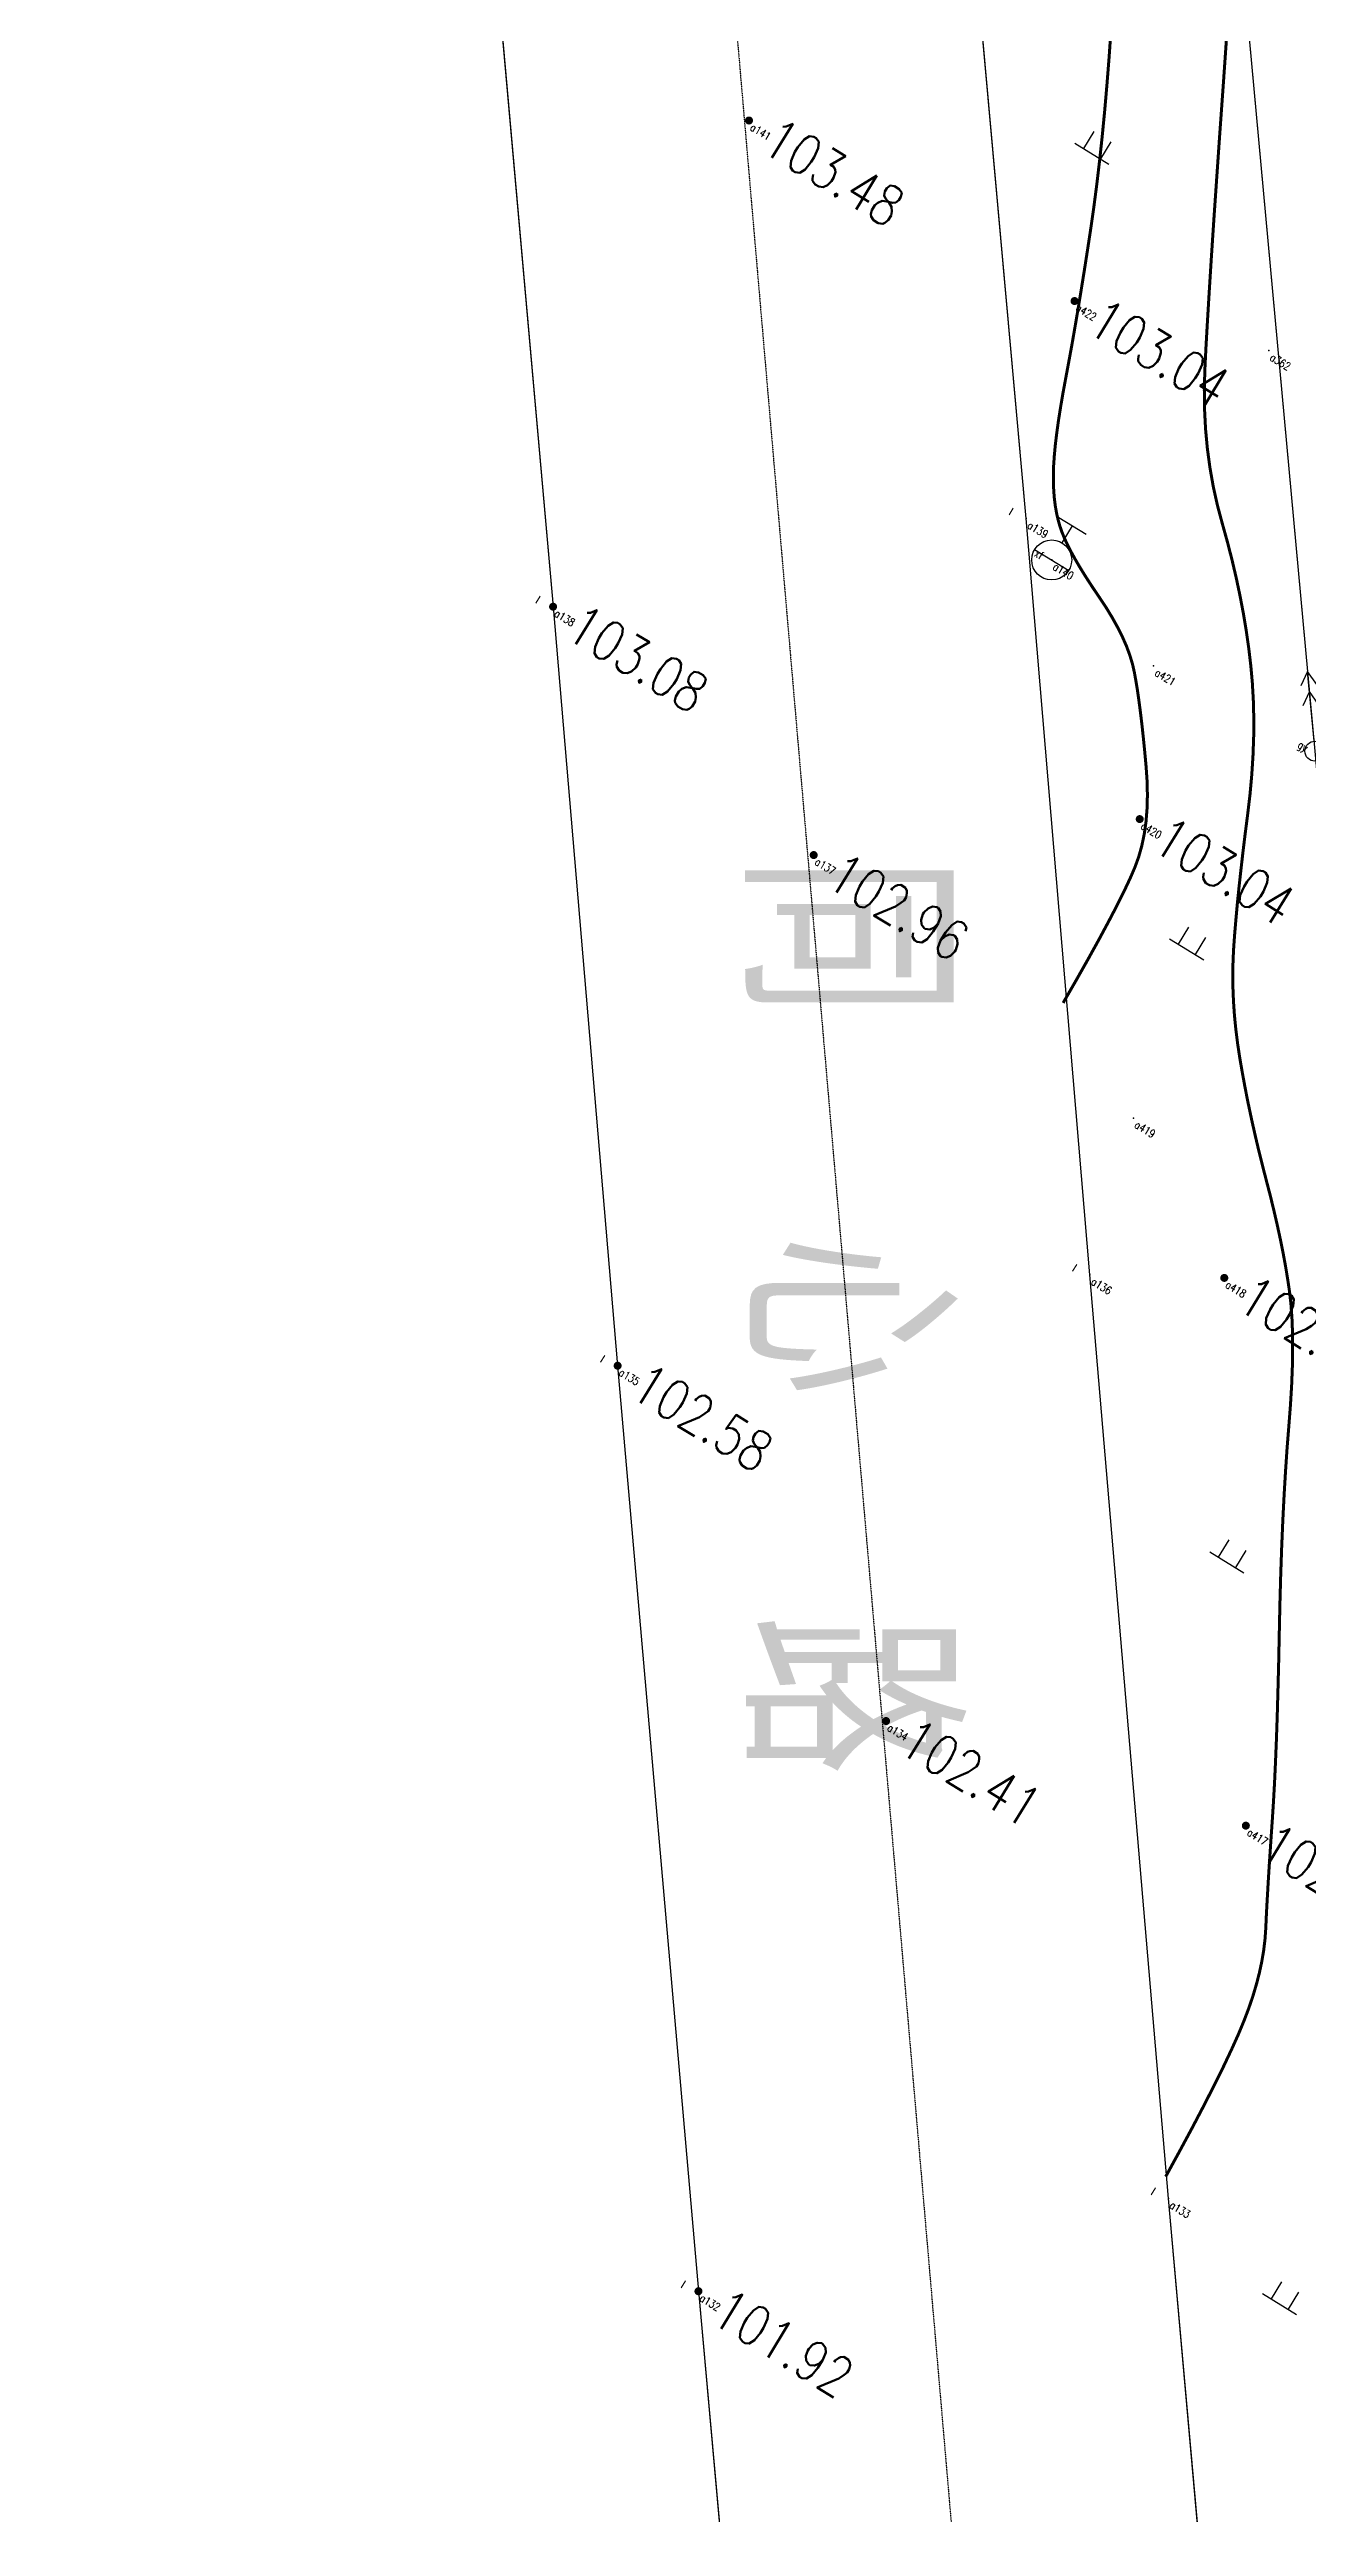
# Model space of a CAD drawing. Header units: metres. Extents: x -330863 to 383137, y -246038 to 314990.
# Drawn here: x -157489 to -126028, y -27439 to 34169 of the extents above; entities that cross this region are included whole.
import ezdxf
from ezdxf.enums import TextEntityAlignment as Align

# ---------------------------------------------------------------- set-up
doc = ezdxf.new("R2010")
doc.units = ezdxf.units.M
doc.linetypes.add('CENTER', pattern=[5.08, 3.175, -0.635, 0.635, -0.635])
for name, color, linetype in [('-总图道路', 7, 'Continuous'), ('-文字', 7, 'Continuous'), ('MAP', 251, 'Continuous')]:
    doc.layers.add(name, color=color, linetype=linetype)
doc.styles.add('_HZTXT', font='simplex.shx', dxfattribs={"width": 0.8, "bigfont": 'hztxt.shx'})
doc.styles.add('hz', font='simplex', dxfattribs={"width": 0.7, "bigfont": 'hztxt'})
doc.styles.add('等线体', font='simplex.shx', dxfattribs={"width": 0.6, "bigfont": 'hztxt.shx'})

# ---------------------------------------------------------------- blocks, each defined once
blk = doc.blocks.new('gc013a')
at = {"linetype": 'Continuous'}
blk.add_line((0.5, 0), (4, 0), dxfattribs=at)
at = {"linetype": 'Continuous', "flags": 128}
for points in [[(2.31, -0.4), (3, 0), (2.31, 0.4)], [(3.31, -0.4), (4, 0), (3.31, 0.4)]]:
    blk.add_lwpolyline(points, dxfattribs=at)
blk = doc.blocks.new('gc170')
at = {"linetype": 'Continuous'}
blk.add_circle((0, 0), 0.5, dxfattribs=at)
blk = doc.blocks.new('gc133')
for p, q in [((-0.8, 2), (0.8, 2)), ((0, 1), (0, 2)), ((-1, 0), (1, 0))]:
    blk.add_line(p, q)
blk.add_circle((0, 0), 1)
blk = doc.blocks.new('gc119')
for p, q in [((-1, 0), (1, 0)), ((-0.5, 1), (-0.5, 0)), ((0.5, 1), (0.5, 0))]:
    blk.add_line(p, q)
blk = doc.blocks.new('GC200')
at = {"linetype": 'Continuous', "const_width": 0.2, "flags": 128}
blk.add_lwpolyline([(-0.1, 0, 1), (0.1, 0, 1)], format="xyb", close=True, dxfattribs=at)

msp = doc.modelspace()

# ---------------------------------------------------------------- linework, layer by layer
at = {"layer": '-总图道路', "linetype": 'CENTER', "ltscale": 0.0001}
msp.add_line((-152681, 178375, 10100), (-120771, -192240, 10100), dxfattribs=at)
at = {"layer": '-总图道路', "linetype": 'Continuous'}
for p, q in [((-133064, 22441, 10100), (-134974, 43560, 10100)), ((-146752, 41129, 10100), (-144894, 20235, 10100)), ((-131476, 3532, 10100), (-133064, 22441, 10100)), ((-144894, 20235, 10100), (-143280, 1260, 10100)), ((-129511, -19555, 10100), (-131476, 3532, 10100)), ((-143280, 1260, 10100), (-141260, -21877, 10100)), ((-127394, -43217, 10100), (-129511, -19555, 10100)), ((-141260, -21877, 10100), (-139157, -45149, 10100))]:
    msp.add_line(p, q, dxfattribs=at)
at = {"layer": 'MAP', "linetype": 'Continuous', "flags": 128}
for points, elevation in [([(-144670, 223432), (-141455, 189104), (-136328, 130518), (-131068, 73267), (-125848, 16624), (-120874, -39732), (-116062, -92847), (-111078, -148261)], 10100), ([(-174458, 200652), (-171721, 199921), (-167506, 198357), (-165003, 196531), (-163326, 194578), (-161663, 192045), (-160106, 188661), (-159522, 186936), (-159105, 182927), (-158663, 177692), (-157258, 161682), (-155797, 144621), (-154196, 126026), (-152219, 103947), (-150579, 84771), (-148670, 63355), (-146752, 41129), (-144894, 20235), (-143280, 1260), (-141260, -21877), (-139157, -45149)], 114893), ([(-127394, -43217), (-129511, -19555), (-131476, 3532), (-133064, 22441), (-134974, 43560), (-136948, 66424), (-138970, 87314), (-140493, 106409), (-142466, 128673), (-144000, 145368), (-145571, 164031)], 109967)]:
    msp.add_lwpolyline(points, dxfattribs=dict(at, elevation=elevation))
at = {"layer": 'MAP', "linetype": 'Continuous', "elevation": 10100}
msp.add_lwpolyline([(-130884, 71276), (-126031, 18616)], dxfattribs=at)
at = {"layer": 'MAP', "linetype": 'Continuous', "const_width": 75, "flags": 128}
for points in [[(-132143, 10330), (-131813, 10903), (-131513, 11434), (-131244, 11921), (-131005, 12366), (-130795, 12768), (-130616, 13128), (-130467, 13445), (-130349, 13719), (-130254, 13980), (-130176, 14257), (-130115, 14550), (-130071, 14859), (-130045, 15183), (-130036, 15524), (-130044, 15881), (-130070, 16254), (-130104, 16623), (-130139, 16971), (-130174, 17297), (-130211, 17602), (-130248, 17884), (-130285, 18145), (-130324, 18383), (-130363, 18600), (-130411, 18809), (-130477, 19026), (-130559, 19249), (-130660, 19478), (-130778, 19715), (-130913, 19958), (-131065, 20209), (-131235, 20466), (-131406, 20719), (-131562, 20959), (-131703, 21185), (-131828, 21397), (-131937, 21595), (-132032, 21779), (-132111, 21949), (-132175, 22106), (-132227, 22259), (-132272, 22420), (-132310, 22588), (-132340, 22764), (-132363, 22948), (-132378, 23139), (-132386, 23338), (-132387, 23545), (-132380, 23767), (-132363, 24011), (-132338, 24279), (-132303, 24570), (-132260, 24883), (-132207, 25220), (-132146, 25580), (-132075, 25962), (-132000, 26365), (-131923, 26785), (-131847, 27222), (-131769, 27678), (-131692, 28150), (-131613, 28640), (-131534, 29148), (-131454, 29673), (-131376, 30218), (-131302, 30786), (-131232, 31378), (-131166, 31993), (-131104, 32631), (-131047, 33292), (-130993, 33976), (-130944, 34684)], [(-129579, -19012), (-129230, -18374), (-128910, -17780), (-128621, -17229), (-128362, -16721), (-128132, -16256), (-127933, -15835), (-127763, -15458), (-127624, -15123), (-127506, -14814), (-127402, -14510), (-127313, -14212), (-127237, -13920), (-127176, -13634), (-127129, -13354), (-127096, -13079), (-127077, -12811), (-127065, -12536), (-127050, -12243), (-127032, -11930), (-127013, -11599), (-126991, -11250), (-126967, -10882), (-126941, -10495), (-126913, -10089), (-126885, -9653), (-126858, -9175), (-126834, -8654), (-126811, -8091), (-126790, -7486), (-126772, -6838), (-126754, -6148), (-126739, -5416), (-126723, -4676), (-126703, -3963), (-126679, -3277), (-126651, -2618), (-126619, -1985), (-126583, -1379), (-126544, -800), (-126500, -248), (-126460, 275), (-126430, 770), (-126412, 1235), (-126405, 1671), (-126408, 2077), (-126422, 2454), (-126448, 2802), (-126484, 3120), (-126530, 3429), (-126583, 3749), (-126644, 4081), (-126713, 4423), (-126790, 4777), (-126874, 5143), (-126966, 5519), (-127067, 5907), (-127168, 6299), (-127264, 6687), (-127354, 7072), (-127439, 7453), (-127519, 7831), (-127593, 8205), (-127661, 8576), (-127725, 8943), (-127780, 9307), (-127825, 9665), (-127860, 10020), (-127884, 10370), (-127898, 10716), (-127901, 11057), (-127895, 11394), (-127878, 11727), (-127853, 12068), (-127822, 12431), (-127787, 12815), (-127746, 13220), (-127699, 13647), (-127648, 14095), (-127591, 14564), (-127528, 15055), (-127470, 15551), (-127426, 16039), (-127396, 16517), (-127379, 16987), (-127376, 17447), (-127388, 17897), (-127413, 18339), (-127452, 18771), (-127503, 19201), (-127565, 19635), (-127638, 20072), (-127722, 20513), (-127816, 20957), (-127921, 21406), (-128037, 21858), (-128164, 22314), (-128287, 22774), (-128390, 23240), (-128473, 23712), (-128537, 24189), (-128582, 24671), (-128607, 25159), (-128613, 25652), (-128600, 26151), (-128573, 26701), (-128536, 27351), (-128491, 28100), (-128438, 28947), (-128376, 29893), (-128304, 30939), (-128225, 32083), (-128136, 33325), (-128049, 34586)]]:
    msp.add_lwpolyline(points, dxfattribs=at)
at = {"layer": 'MAP', "linetype": 'Continuous'}
for p in [(-139996, 32389, 113579), (-131858, 27876, 113140), (-127004, 26638, 111519), (-133064, 22441, 113215), (-132429, 21403, 113244), (-144894, 20235, 113183), (-129881, 18755, 113069), (-130228, 14925, 113143), (-138379, 14026, 113060), (-130387, 7452, 112923), (-131476, 3532, 112752), (-128114, 3455, 112843), (-143280, 1260, 112676), (-136570, -7622, 112512), (-127575, -10239, 112244), (-129511, -19555, 112087), (-141260, -21877, 112018)]:
    msp.add_point(p, dxfattribs=at)

# ---------------------------------------------------------------- block references
ref = msp.add_blockref('GC200', (-139996, 32389, 113579), dxfattribs=dict(at, xscale=500, yscale=500, zscale=500, rotation=328.5121620192327))
ref.add_attrib('height', '103.48', dxfattribs={"layer": 'GCD', "linetype": 'Continuous', "height": 1000, "rotation": 328.51216, "style": '等线体', "width": 0.8}).set_placement((-139484, 32076, 113579), align=Align.MIDDLE_LEFT)
at = {"layer": 'MAP', "linetype": 'Continuous', "zscale": 1000}
for name, p, xscale, yscale, rotation in [('gc119', (-131423, 31560, 10100), 500, 500, 328.5121620192327), ('gc133', (-132429, 21403, 113244), 500, 500, 328.5121620192327), ('gc013a', (-125848, 16624, 10100), 500.0000000000035, 500.0000000000035, 95.26521805676063), ('gc170', (-125848, 16624, 10100), 500, 500, 328.5121620192327), ('gc119', (-129055, 11668, 10100), 500, 500, 328.5121620192327), ('gc119', (-128050, -3653, 10100), 500, 500, 328.5121620192327), ('gc119', (-126731, -22198, 10100), 500, 500, 328.5121620192327)]:
    msp.add_blockref(name, p, dxfattribs=dict(at, xscale=xscale, yscale=yscale, rotation=rotation))
at = {"layer": 'MAP', "linetype": 'Continuous'}
ref = msp.add_blockref('GC200', (-131858, 27876, 113140), dxfattribs=dict(at, xscale=500, yscale=500, zscale=500, rotation=328.5121620192327))
ref.add_attrib('height', '103.04', dxfattribs={"layer": 'GCD', "linetype": 'Continuous', "height": 1000, "rotation": 328.51216, "style": '等线体', "width": 0.8}).set_placement((-131346, 27563, 113140), align=Align.MIDDLE_LEFT)
ref = msp.add_blockref('GC200', (-144894, 20235, 113183), dxfattribs=dict(at, xscale=500, yscale=500, zscale=500, rotation=328.5121620192327))
ref.add_attrib('height', '103.08', dxfattribs={"layer": 'GCD', "linetype": 'Continuous', "height": 1000, "rotation": 328.51216, "style": '等线体', "width": 0.8}).set_placement((-144383, 19922, 113183), align=Align.MIDDLE_LEFT)
ref = msp.add_blockref('GC200', (-130228, 14925, 113143), dxfattribs=dict(at, xscale=500, yscale=500, zscale=500, rotation=328.5121620192327))
ref.add_attrib('height', '103.04', dxfattribs={"layer": 'GCD', "linetype": 'Continuous', "height": 1000, "rotation": 328.51216, "style": '等线体', "width": 0.8}).set_placement((-129717, 14612, 113143), align=Align.MIDDLE_LEFT)
ref = msp.add_blockref('GC200', (-138379, 14026, 113060), dxfattribs=dict(at, xscale=500, yscale=500, zscale=500, rotation=328.5121620192327))
ref.add_attrib('height', '102.96', dxfattribs={"layer": 'GCD', "linetype": 'Continuous', "height": 1000, "rotation": 328.51216, "style": '等线体', "width": 0.8}).set_placement((-137868, 13713, 113060), align=Align.MIDDLE_LEFT)
ref = msp.add_blockref('GC200', (-128114, 3455, 112843), dxfattribs=dict(at, xscale=500, yscale=500, zscale=500, rotation=328.5121620192327))
ref.add_attrib('height', '102.74', dxfattribs={"layer": 'GCD', "linetype": 'Continuous', "height": 1000, "rotation": 328.51216, "style": '等线体', "width": 0.8}).set_placement((-127603, 3141, 112843), align=Align.MIDDLE_LEFT)
ref = msp.add_blockref('GC200', (-143280, 1260, 112676), dxfattribs=dict(at, xscale=500, yscale=500, zscale=500, rotation=328.5121620192327))
ref.add_attrib('height', '102.58', dxfattribs={"layer": 'GCD', "linetype": 'Continuous', "height": 1000, "rotation": 328.51216, "style": '等线体', "width": 0.8}).set_placement((-142768, 946, 112676), align=Align.MIDDLE_LEFT)
ref = msp.add_blockref('GC200', (-136570, -7622, 112512), dxfattribs=dict(at, xscale=500, yscale=500, zscale=500, rotation=328.5121620192327))
ref.add_attrib('height', '102.41', dxfattribs={"layer": 'GCD', "linetype": 'Continuous', "height": 1000, "rotation": 328.51216, "style": '等线体', "width": 0.8}).set_placement((-136058, -7935, 112512), align=Align.MIDDLE_LEFT)
ref = msp.add_blockref('GC200', (-127575, -10239, 112244), dxfattribs=dict(at, xscale=500, yscale=500, zscale=500, rotation=328.5121620192327))
ref.add_attrib('height', '102.14', dxfattribs={"layer": 'GCD', "linetype": 'Continuous', "height": 1000, "rotation": 328.51216, "style": '等线体', "width": 0.8}).set_placement((-127064, -10552, 112244), align=Align.MIDDLE_LEFT)
ref = msp.add_blockref('GC200', (-141260, -21877, 112018), dxfattribs=dict(at, xscale=500, yscale=500, zscale=500, rotation=328.5121620192327))
ref.add_attrib('height', '101.92', dxfattribs={"layer": 'GCD', "linetype": 'Continuous', "height": 1000, "rotation": 328.51216, "style": '等线体', "width": 0.8}).set_placement((-140749, -22190, 112018), align=Align.MIDDLE_LEFT)

# ---------------------------------------------------------------- texts
at = {"layer": '-文字', "linetype": 'Continuous', "style": '_HZTXT', "width": 0.8}
msp.add_text('同  心  路', height=5000, rotation=269.99995, dxfattribs=at).set_placement((-137329, 2511, 10100), align=Align.MIDDLE)
at = {"layer": 'MAP', "linetype": 'Continuous', "style": 'hz', "width": 0.8}
for s, p in [('a141', (-139987, 32164, 113579)), ('a422', (-131849, 27651, 113140)), ('a362', (-126995, 26412, 111519)), ('l', (-133516, 22544, 113215)), ('a139', (-133056, 22216, 113215)), ('xf', (-132881, 21506, 113244)), ('a140', (-132420, 21178, 113244)), ('l', (-145346, 20338, 113183)), ('a138', (-144886, 20010, 113183)), ('a421', (-129872, 18529, 113069)), ('gy', (-126300, 16727, 111383)), ('a420', (-130220, 14700, 113143)), ('a137', (-138371, 13801, 113060)), ('a419', (-130379, 7226, 112923)), ('l', (-131928, 3635, 112752)), ('a136', (-131467, 3307, 112752)), ('a418', (-128106, 3230, 112843)), ('l', (-143732, 1362, 112676)), ('a135', (-143271, 1035, 112676)), ('a134', (-136561, -7847, 112512)), ('a417', (-127567, -10464, 112244)), ('l', (-129963, -19452, 112087)), ('a133', (-129503, -19780, 112087)), ('l', (-141712, -21774, 112018)), ('a132', (-141252, -22102, 112018))]:
    msp.add_text(s, height=200, rotation=328.51216, dxfattribs=at).set_placement(p)

doc.saveas('drawing.dxf')
